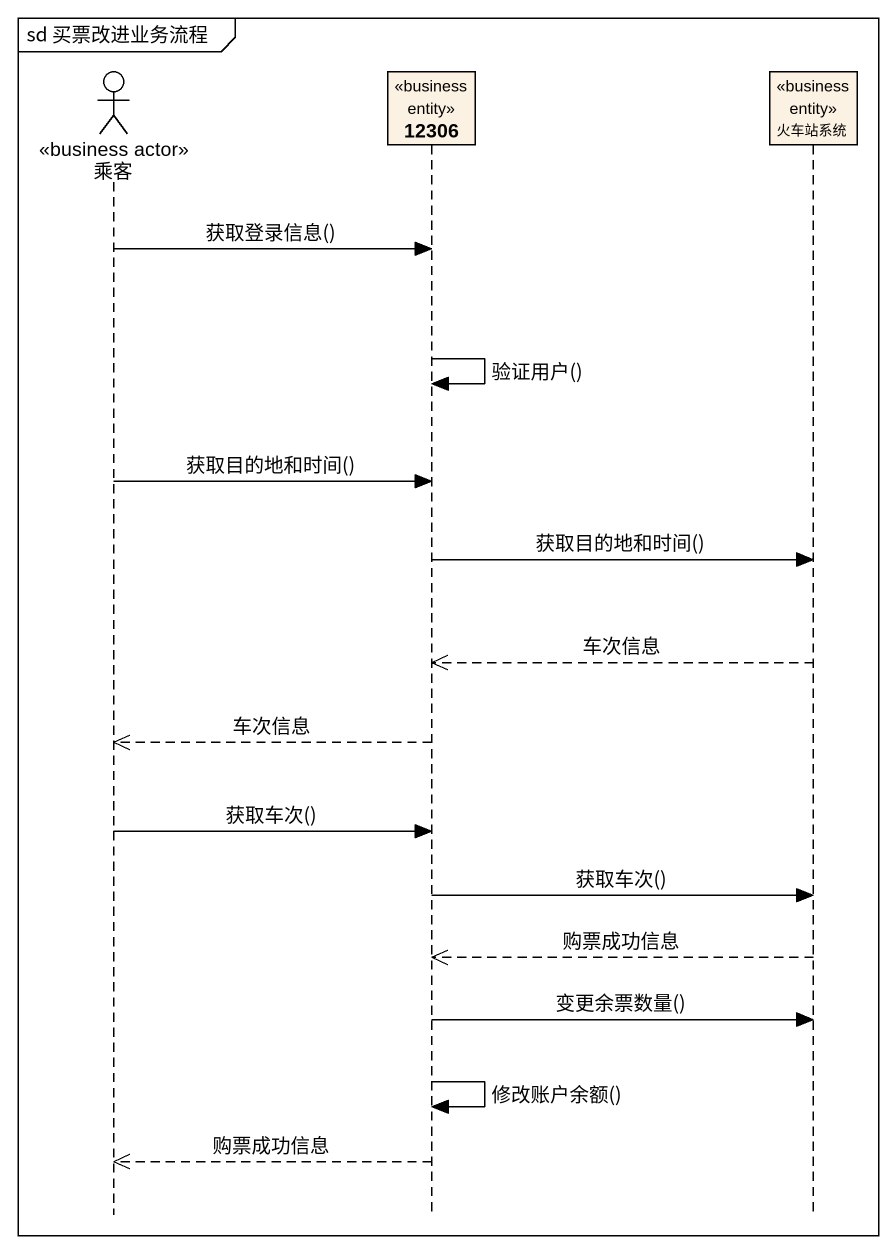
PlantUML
@startuml
mainframe sd 买票改进业务流程
hide footbox
actor 乘客 <<business actor>>
participant "12306" as c12306 <<business entity>>
participant 火车站系统 <<business entity>>

乘客 -> c12306 : 获取登录信息()
c12306 -> c12306 : 验证用户()
乘客 -> c12306 : 获取目的地和时间()
c12306 -> 火车站系统 : 获取目的地和时间()
火车站系统 -->> c12306 : 车次信息
c12306 -->> 乘客 : 车次信息
乘客 -> c12306 : 获取车次()
c12306 -> 火车站系统 : 获取车次()
火车站系统 -->> c12306 : 购票成功信息
c12306 -> 火车站系统 : 变更余票数量()
c12306 -> c12306 : 修改账户余额()
c12306 -->> 乘客 : 购票成功信息
@enduml
